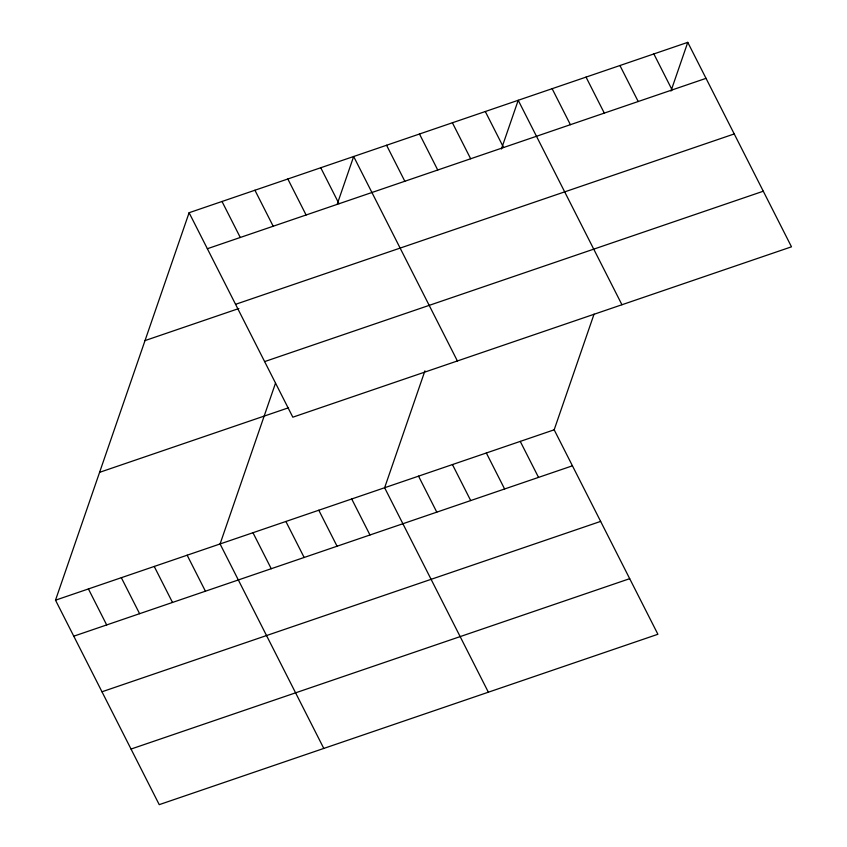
<?xml version="1.0" encoding="UTF-8"?>
<svg xmlns="http://www.w3.org/2000/svg" width="847" height="847" viewBox="0 0 847 847"><rect width="100%" height="100%" fill="white"/><g stroke="black" fill="none" stroke-linecap="round" stroke-linejoin="round"><path stroke-width="1.27" d="M594.054 314.131L554.171 429.81L657.897 634.276L159.236 804.65L55.51 600.184L189.103 212.724L687.764 42.35L791.49 246.816L292.829 417.19L189.103 212.724M275.508 383.172L220.072 543.965L323.798 748.43M337.286 203.989L353.665 156.504L457.391 360.96M424.929 370.838L384.623 487.745L488.359 692.2M501.424 148.987L518.216 100.274L621.942 304.74M670.972 91.063L687.764 42.35M207.367 248.722L706.027 78.348M235.572 304.317L734.233 133.942M145.017 340.589L238.875 308.52M264.624 361.595L763.285 191.221M99.597 472.33L288.531 407.778M55.51 600.184L554.171 429.81M73.774 636.182L572.434 465.808M101.979 691.777L600.639 521.403M131.031 749.055L629.692 578.681M653.852 53.933L672.116 89.93M619.94 65.526L638.204 101.513M586.039 77.109L604.292 113.096M552.128 88.691L570.391 124.689M485.31 111.518L503.563 147.516M452.393 122.762L470.657 158.76M419.487 134.006L437.74 170.003M386.571 145.261L404.834 181.247M520.259 441.403L538.523 477.39M486.347 452.986L504.611 488.984M320.748 167.748L339.012 203.735M452.446 464.569L470.699 500.566M287.832 178.992L306.095 214.979M418.534 476.152L436.798 512.149M254.926 190.236L273.189 226.234M222.009 201.48L240.273 237.478M351.717 498.989L369.97 534.976M318.8 510.233L337.064 546.23M285.894 521.477L304.147 557.474M252.978 532.721L271.241 568.718M187.155 555.209L205.419 591.206M154.239 566.452L172.502 602.45M121.333 577.696L139.596 613.694M88.416 588.94L106.68 624.938"/></g></svg>
